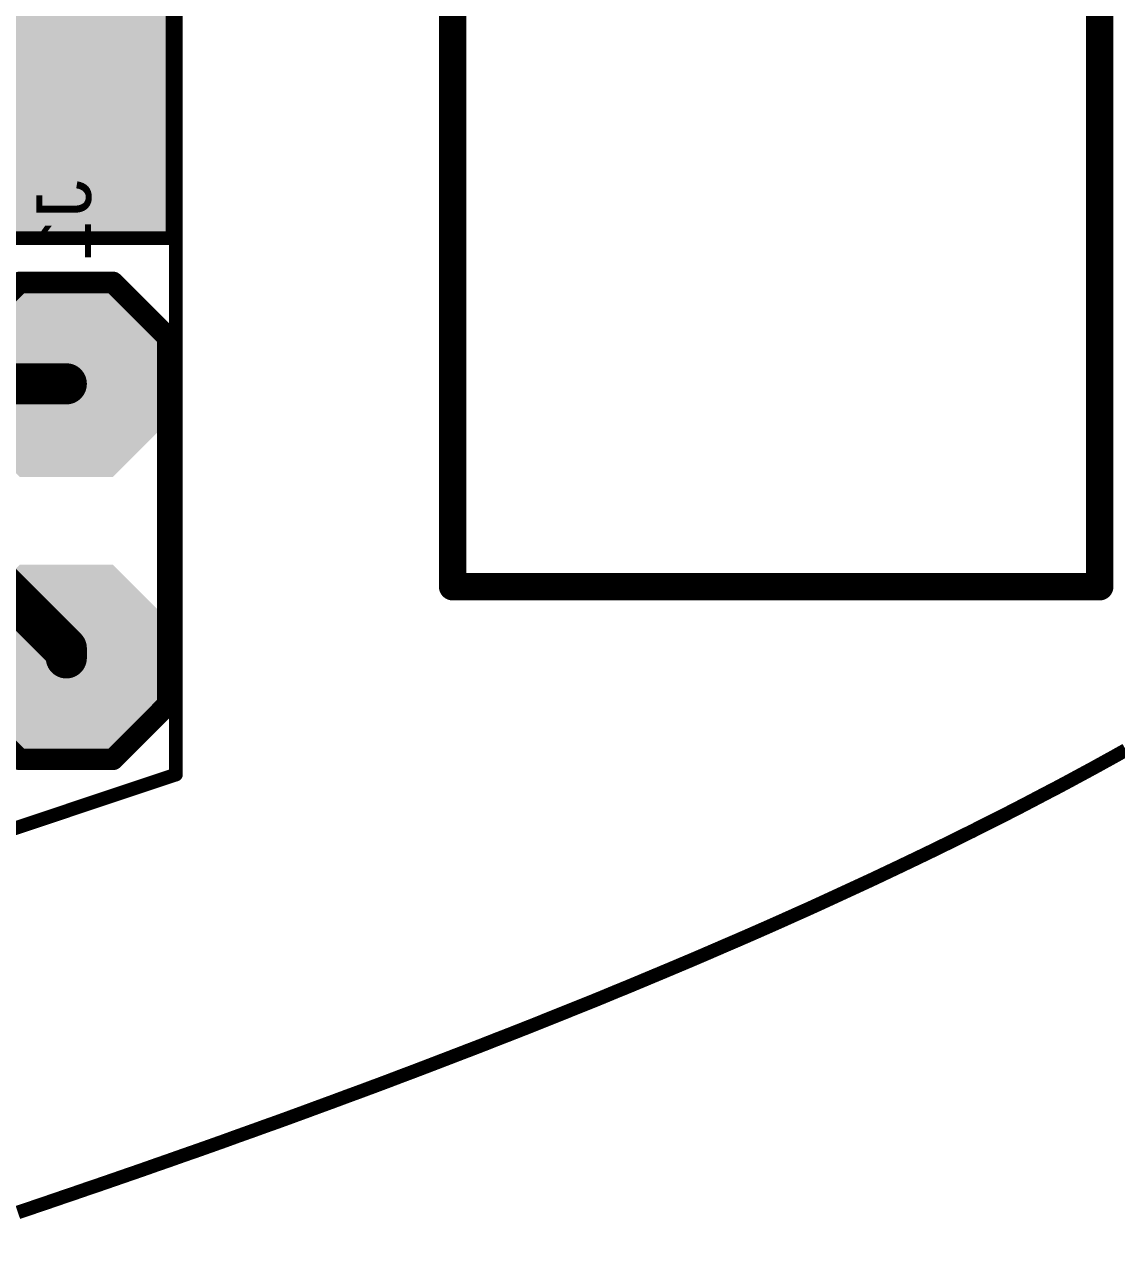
# Model space of a CAD drawing. Header units: inches. Extents: x 28 to 136, y 32 to 73.
# Drawn here: x 63.7 to 73.82, y 49.69 to 61.16 of the extents above; entities that cross this region are included whole.
import ezdxf

# ---------------------------------------------------------------- set-up
doc = ezdxf.new("R2010")
doc.units = ezdxf.units.IN
for name, color, linetype in [('Board Outline', 216, 'Continuous'), ('Bottom Layer', 5, 'Continuous'), ('Bottom Overlay', 54, 'Continuous'), ('Bottom Paste', 16, 'Continuous'), ('Bottom Solder', 6, 'Continuous'), ('Keep-Out Layer', 6, 'Continuous'), ('Top Layer', 1, 'Continuous'), ('Top Overlay', 2, 'Continuous'), ('Top Paste', 8, 'Continuous'), ('Top Solder', 216, 'Continuous')]:
    doc.layers.add(name, color=color, linetype=linetype)
doc.styles.add('Arial', font='', dxfattribs={"height": 0.2})
doc.styles.get('Arial').set_extended_font_data('Arial')

# ---------------------------------------------------------------- blocks, each defined once
blk = doc.blocks.new('2_T____P___45')
at = {"layer": 'Top Layer'}
for points in [[(0.381, 0.762), (-0.381, 0.762), (-0.762, 0.381), (-0.762, -0.381), (-0.381, -0.762), (0.381, -0.762), (0.762, -0.381), (0.762, 0.381)], [(2.921, 0.762), (2.159, 0.762), (1.778, 0.381), (1.778, -0.381), (2.159, -0.762), (2.921, -0.762), (3.302, -0.381), (3.302, 0.381)]]:
    blk.add_hatch(color=1, dxfattribs=at).paths.add_polyline_path(points)
at = {"layer": 'Top Paste'}
for points in [[(0.381, 0.762), (-0.381, 0.762), (-0.762, 0.381), (-0.762, -0.381), (-0.381, -0.762), (0.381, -0.762), (0.762, -0.381), (0.762, 0.381)], [(2.921, 0.762), (2.159, 0.762), (1.778, 0.381), (1.778, -0.381), (2.159, -0.762), (2.921, -0.762), (3.302, -0.381), (3.302, 0.381)]]:
    blk.add_hatch(color=8, dxfattribs=at).paths.add_polyline_path(points)
at = {"layer": 'Top Solder'}
for points in [[(0.432, 0.864), (-0.432, 0.864), (-0.864, 0.432), (-0.864, -0.432), (-0.432, -0.864), (0.432, -0.864), (0.864, -0.432), (0.864, 0.432)], [(2.972, 0.864), (2.108, 0.864), (1.676, 0.432), (1.676, -0.432), (2.108, -0.864), (2.972, -0.864), (3.404, -0.432), (3.404, 0.432)]]:
    blk.add_hatch(color=216, dxfattribs=at).paths.add_polyline_path(points)
at = {"layer": 'Top Overlay', "const_width": 0.2}
for points in [[(-0.432, 0.94), (-0.94, 0.432)], [(-0.432, 0.94), (2.108, 0.94)], [(2.108, 0.94), (2.972, 0.94)], [(2.972, 0.94), (3.48, 0.432)], [(-0.94, 0.432), (-0.94, -0.432)], [(3.48, 0.432), (3.48, -0.432)], [(-0.94, -0.432), (-0.432, -0.94)], [(3.48, -0.432), (2.972, -0.94)], [(-0.432, -0.94), (2.108, -0.94)], [(2.108, -0.94), (2.972, -0.94)]]:
    blk.add_lwpolyline(points, dxfattribs=at)
at = {"layer": 'Top Overlay', "const_width": 0.1}
for points in [[(-0.482, 0.94, 1), (-0.382, 0.94, 1)], [(-0.482, 0.94, 1), (-0.382, 0.94, 1)], [(2.058, 0.94, 1), (2.158, 0.94, 1)], [(2.058, 0.94, 1), (2.158, 0.94, 1)], [(2.922, 0.94, 1), (3.022, 0.94, 1)], [(2.922, 0.94, 1), (3.022, 0.94, 1)], [(-0.99, 0.432, 1), (-0.89, 0.432, 1)], [(-0.99, 0.432, 1), (-0.89, 0.432, 1)], [(3.43, 0.432, 1), (3.53, 0.432, 1)], [(3.43, 0.432, 1), (3.53, 0.432, 1)], [(-0.99, -0.432, 1), (-0.89, -0.432, 1)], [(-0.99, -0.432, 1), (-0.89, -0.432, 1)], [(3.43, -0.432, 1), (3.53, -0.432, 1)], [(3.43, -0.432, 1), (3.53, -0.432, 1)], [(-0.482, -0.94, 1), (-0.382, -0.94, 1)], [(-0.482, -0.94, 1), (-0.382, -0.94, 1)], [(2.058, -0.94, 1), (2.158, -0.94, 1)], [(2.058, -0.94, 1), (2.158, -0.94, 1)], [(2.922, -0.94, 1), (3.022, -0.94, 1)], [(2.922, -0.94, 1), (3.022, -0.94, 1)]]:
    blk.add_lwpolyline(points, format="xyb", close=True, dxfattribs=at)
blk = doc.blocks.new('2_T____P___B_48')
at = {"layer": 'Bottom Layer'}
for points in [[(0.381, 0.762), (-0.381, 0.762), (-0.762, 0.381), (-0.762, -0.381), (-0.381, -0.762), (0.381, -0.762), (0.762, -0.381), (0.762, 0.381)], [(2.921, 0.762), (2.159, 0.762), (1.778, 0.381), (1.778, -0.381), (2.159, -0.762), (2.921, -0.762), (3.302, -0.381), (3.302, 0.381)]]:
    blk.add_hatch(color=5, dxfattribs=at).paths.add_polyline_path(points)
at = {"layer": 'Bottom Paste'}
for points in [[(0.381, 0.762), (-0.381, 0.762), (-0.762, 0.381), (-0.762, -0.381), (-0.381, -0.762), (0.381, -0.762), (0.762, -0.381), (0.762, 0.381)], [(2.921, 0.762), (2.159, 0.762), (1.778, 0.381), (1.778, -0.381), (2.159, -0.762), (2.921, -0.762), (3.302, -0.381), (3.302, 0.381)]]:
    blk.add_hatch(color=16, dxfattribs=at).paths.add_polyline_path(points)
at = {"layer": 'Bottom Solder'}
for points in [[(0.432, 0.864), (-0.432, 0.864), (-0.864, 0.432), (-0.864, -0.432), (-0.432, -0.864), (0.432, -0.864), (0.864, -0.432), (0.864, 0.432)], [(2.972, 0.864), (2.108, 0.864), (1.676, 0.432), (1.676, -0.432), (2.108, -0.864), (2.972, -0.864), (3.404, -0.432), (3.404, 0.432)]]:
    blk.add_hatch(color=6, dxfattribs=at).paths.add_polyline_path(points)
at = {"layer": 'Bottom Overlay', "const_width": 0.2}
for points in [[(-0.94, 0.432), (-0.432, 0.94)], [(2.108, 0.94), (-0.432, 0.94)], [(2.972, 0.94), (2.108, 0.94)], [(3.48, 0.432), (2.972, 0.94)], [(-0.94, -0.432), (-0.94, 0.432)], [(3.48, -0.432), (3.48, 0.432)], [(-0.432, -0.94), (-0.94, -0.432)], [(2.972, -0.94), (3.48, -0.432)], [(2.108, -0.94), (-0.432, -0.94)], [(2.972, -0.94), (2.108, -0.94)]]:
    blk.add_lwpolyline(points, dxfattribs=at)
at = {"layer": 'Bottom Overlay', "const_width": 0.1}
for points in [[(-0.482, 0.94, 1), (-0.382, 0.94, 1)], [(-0.482, 0.94, 1), (-0.382, 0.94, 1)], [(2.058, 0.94, 1), (2.158, 0.94, 1)], [(2.058, 0.94, 1), (2.158, 0.94, 1)], [(2.922, 0.94, 1), (3.022, 0.94, 1)], [(2.922, 0.94, 1), (3.022, 0.94, 1)], [(-0.99, 0.432, 1), (-0.89, 0.432, 1)], [(-0.99, 0.432, 1), (-0.89, 0.432, 1)], [(3.43, 0.432, 1), (3.53, 0.432, 1)], [(3.43, 0.432, 1), (3.53, 0.432, 1)], [(-0.99, -0.432, 1), (-0.89, -0.432, 1)], [(-0.99, -0.432, 1), (-0.89, -0.432, 1)], [(3.43, -0.432, 1), (3.53, -0.432, 1)], [(3.43, -0.432, 1), (3.53, -0.432, 1)], [(-0.482, -0.94, 1), (-0.382, -0.94, 1)], [(-0.482, -0.94, 1), (-0.382, -0.94, 1)], [(2.058, -0.94, 1), (2.158, -0.94, 1)], [(2.058, -0.94, 1), (2.158, -0.94, 1)], [(2.922, -0.94, 1), (3.022, -0.94, 1)], [(2.922, -0.94, 1), (3.022, -0.94, 1)]]:
    blk.add_lwpolyline(points, format="xyb", close=True, dxfattribs=at)
blk = doc.blocks.new('ANT3216LL00R2400A_87')
at = {"layer": 'Keep-Out Layer'}
for points in [[(-2.134, 1.016), (7.772, 1.016), (7.772, 4.953), (-2.134, 4.953)], [(5.969, -1.067), (7.772, -1.067), (7.772, 1.041), (5.969, 1.041)], [(-2.134, -4.953), (7.772, -4.953), (7.772, -1.016), (-2.134, -1.016)]]:
    blk.add_hatch(color=6, dxfattribs=at).paths.add_polyline_path(points)
at = {"layer": 'Top Layer'}
for points in [[(-0.178, 0.9), (-2.2, 0.9), (-2.2, -0.9), (-0.178, -0.9)], [(-0.6, 0.9), (0.2, 0.9), (0.2, -0.9), (-0.6, -0.9)], [(2.9, 0.9), (3.7, 0.9), (3.7, -0.9), (2.9, -0.9)], [(3.277, -0.9), (5.8, -0.9), (5.8, 0.9), (3.277, 0.9)]]:
    blk.add_hatch(color=1, dxfattribs=at).paths.add_polyline_path(points)
at = {"layer": 'Top Paste'}
for points in [[(-0.6, 0.9), (0.2, 0.9), (0.2, -0.9), (-0.6, -0.9)], [(2.9, 0.9), (3.7, 0.9), (3.7, -0.9), (2.9, -0.9)]]:
    blk.add_hatch(color=8, dxfattribs=at).paths.add_polyline_path(points)
at = {"layer": 'Top Solder'}
for points in [[(-0.702, 1.002), (0.302, 1.002), (0.302, -1.002), (-0.702, -1.002)], [(2.798, 1.002), (3.802, 1.002), (3.802, -1.002), (2.798, -1.002)]]:
    blk.add_hatch(color=216, dxfattribs=at).paths.add_polyline_path(points)
at = {"layer": 'Top Overlay', "const_width": 0.127}
for points in [[(-2.2, 5), (7.8, 5)], [(-2.2, -5), (-2.2, 5)], [(7.8, -5), (7.8, 5)], [(-2.2, -5), (7.8, -5)]]:
    blk.add_lwpolyline(points, dxfattribs=at)
at = {"layer": 'Top Overlay', "const_width": 0.0635}
for points in [[(-2.232, 5, 1), (-2.168, 5, 1)], [(-2.232, 5, 1), (-2.168, 5, 1)], [(7.768, 5, 1), (7.832, 5, 1)], [(7.768, 5, 1), (7.832, 5, 1)], [(-2.232, -5, 1), (-2.168, -5, 1)], [(-2.232, -5, 1), (-2.168, -5, 1)], [(7.768, -5, 1), (7.832, -5, 1)], [(7.768, -5, 1), (7.832, -5, 1)]]:
    blk.add_lwpolyline(points, format="xyb", close=True, dxfattribs=at)

msp = doc.modelspace()

# ---------------------------------------------------------------- linework, layer by layer
at = {"layer": 'Board Outline', "const_width": 0.127}
for points in [[(65.1, 54.215), (65.1, 69.215)], [(38.1, 45.215), (65.1, 54.215)]]:
    msp.add_lwpolyline(points, dxfattribs=at)
at = {"layer": 'Board Outline', "const_width": 0.0635}
msp.add_lwpolyline([(65.068, 54.215, 1), (65.132, 54.215, 1)], format="xyb", close=True, dxfattribs=at)
msp.add_lwpolyline([(65.068, 54.215, 1), (65.132, 54.215, 1)], format="xyb", close=True, dxfattribs=at)
at = {"layer": 'Bottom Layer', "const_width": 0.381}
for points in [[(62.484, 57.836), (64.084, 57.836)], [(62.573, 56.896), (64.084, 55.385)], [(64.084, 55.296), (64.084, 55.385)]]:
    msp.add_lwpolyline(points, dxfattribs=at)
at = {"layer": 'Bottom Layer', "const_width": 0.191}
for points in [[(63.989, 57.836, 1), (64.179, 57.836, 1)], [(63.989, 55.385, 1), (64.179, 55.385, 1)], [(63.989, 55.385, 1), (64.179, 55.385, 1)], [(63.989, 55.296, 1), (64.179, 55.296, 1)]]:
    msp.add_lwpolyline(points, format="xyb", close=True, dxfattribs=at)
at = {"layer": 'Top Layer', "const_width": 0.305}
for points in [[(62.007, 57.836), (64.084, 57.836)], [(62.461, 56.919), (64.084, 55.296)]]:
    msp.add_lwpolyline(points, dxfattribs=at)
at = {"layer": 'Top Layer', "const_width": 0.152}
for points in [[(64.008, 57.836, 1), (64.16, 57.836, 1)], [(64.008, 55.296, 1), (64.16, 55.296, 1)]]:
    msp.add_lwpolyline(points, format="xyb", close=True, dxfattribs=at)
at = {"layer": 'Top Overlay'}
for points, const_width in [([(67.666, 55.956), (67.666, 68.956)], 0.254), ([(73.666, 55.956), (73.666, 68.956)], 0.254), ([(67.666, 55.956), (73.666, 55.956)], 0.254), ([(73.694, 54.324), (73.801, 54.383)], 0.127), ([(73.801, 54.383), (73.908, 54.443)], 0.127), ([(73.479, 54.207), (73.587, 54.265)], 0.127), ([(73.587, 54.265), (73.694, 54.324)], 0.127), ([(73.261, 54.09), (73.37, 54.148)], 0.127), ([(73.37, 54.148), (73.479, 54.207)], 0.127), ([(73.041, 53.975), (73.151, 54.033)], 0.127), ([(73.151, 54.033), (73.261, 54.09)], 0.127), ([(72.819, 53.86), (72.93, 53.917)], 0.127), ([(72.93, 53.917), (73.041, 53.975)], 0.127), ([(72.595, 53.747), (72.707, 53.803)], 0.127), ([(72.707, 53.803), (72.819, 53.86)], 0.127), ([(72.369, 53.634), (72.482, 53.69)], 0.127), ([(72.482, 53.69), (72.595, 53.747)], 0.127), ([(72.141, 53.522), (72.255, 53.578)], 0.127), ([(72.255, 53.578), (72.369, 53.634)], 0.127), ([(71.912, 53.412), (72.027, 53.467)], 0.127), ([(72.027, 53.467), (72.141, 53.522)], 0.127), ([(71.681, 53.302), (71.797, 53.357)], 0.127), ([(71.797, 53.357), (71.912, 53.412)], 0.127), ([(71.331, 53.139), (71.448, 53.193)], 0.127), ([(71.448, 53.193), (71.565, 53.247)], 0.127), ([(71.565, 53.247), (71.681, 53.302)], 0.127), ([(71.097, 53.031), (71.214, 53.085)], 0.127), ([(71.214, 53.085), (71.331, 53.139)], 0.127), ([(70.86, 52.924), (70.979, 52.977)], 0.127), ([(70.979, 52.977), (71.097, 53.031)], 0.127), ([(70.623, 52.818), (70.742, 52.871)], 0.127), ([(70.742, 52.871), (70.86, 52.924)], 0.127), ([(70.384, 52.713), (70.503, 52.765)], 0.127), ([(70.503, 52.765), (70.623, 52.818)], 0.127), ([(70.143, 52.609), (70.264, 52.661)], 0.127), ([(70.264, 52.661), (70.384, 52.713)], 0.127), ([(69.781, 52.454), (69.902, 52.505)], 0.127), ([(69.902, 52.505), (70.023, 52.557)], 0.127), ([(70.023, 52.557), (70.143, 52.609)], 0.127), ([(69.538, 52.352), (69.66, 52.403)], 0.127), ([(69.66, 52.403), (69.781, 52.454)], 0.127), ([(69.294, 52.25), (69.416, 52.301)], 0.127), ([(69.416, 52.301), (69.538, 52.352)], 0.127), ([(69.049, 52.149), (69.171, 52.2)], 0.127), ([(69.171, 52.2), (69.294, 52.25)], 0.127), ([(68.679, 52), (68.803, 52.05)], 0.127), ([(68.803, 52.05), (68.926, 52.099)], 0.127), ([(68.926, 52.099), (69.049, 52.149)], 0.127), ([(68.432, 51.901), (68.556, 51.951)], 0.127), ([(68.556, 51.951), (68.679, 52)], 0.127), ([(68.183, 51.803), (68.308, 51.852)], 0.127), ([(68.308, 51.852), (68.432, 51.901)], 0.127), ([(67.81, 51.658), (67.935, 51.706)], 0.127), ([(67.935, 51.706), (68.059, 51.755)], 0.127), ([(68.059, 51.755), (68.183, 51.803)], 0.127), ([(67.56, 51.562), (67.685, 51.61)], 0.127), ([(67.685, 51.61), (67.81, 51.658)], 0.127), ([(67.309, 51.466), (67.435, 51.514)], 0.127), ([(67.435, 51.514), (67.56, 51.562)], 0.127), ([(66.932, 51.324), (67.058, 51.371)], 0.127), ([(67.058, 51.371), (67.184, 51.419)], 0.127), ([(67.184, 51.419), (67.309, 51.466)], 0.127), ([(66.68, 51.231), (66.806, 51.277)], 0.127), ([(66.806, 51.277), (66.932, 51.324)], 0.127), ([(66.301, 51.091), (66.428, 51.138)], 0.127), ([(66.428, 51.138), (66.554, 51.184)], 0.127), ([(66.554, 51.184), (66.68, 51.231)], 0.127), ([(66.049, 50.999), (66.175, 51.045)], 0.127), ([(66.175, 51.045), (66.301, 51.091)], 0.127), ([(65.668, 50.863), (65.795, 50.908)], 0.127), ([(65.795, 50.908), (65.922, 50.954)], 0.127), ([(65.922, 50.954), (66.049, 50.999)], 0.127), ([(65.415, 50.772), (65.542, 50.817)], 0.127), ([(65.542, 50.817), (65.668, 50.863)], 0.127), ([(65.034, 50.638), (65.161, 50.683)], 0.127), ([(65.161, 50.683), (65.288, 50.727)], 0.127), ([(65.288, 50.727), (65.415, 50.772)], 0.127), ([(64.78, 50.549), (64.907, 50.594)], 0.127), ([(64.907, 50.594), (65.034, 50.638)], 0.127), ([(64.398, 50.417), (64.525, 50.461)], 0.127), ([(64.525, 50.461), (64.652, 50.505)], 0.127), ([(64.652, 50.505), (64.78, 50.549)], 0.127), ([(64.017, 50.287), (64.144, 50.33)], 0.127), ([(64.144, 50.33), (64.271, 50.374)], 0.127), ([(64.271, 50.374), (64.398, 50.417)], 0.127), ([(63.762, 50.2), (63.889, 50.243)], 0.127), ([(63.889, 50.243), (64.017, 50.287)], 0.127), ([(63.635, 50.157), (63.762, 50.2)], 0.127)]:
    msp.add_lwpolyline(points, dxfattribs=dict(at, const_width=const_width))
for points, const_width in [([(67.602, 55.956, 1), (67.729, 55.956, 1)], 0.127), ([(67.602, 55.956, 1), (67.729, 55.956, 1)], 0.127), ([(73.602, 55.956, 1), (73.729, 55.956, 1)], 0.127), ([(73.602, 55.956, 1), (73.729, 55.956, 1)], 0.127), ([(73.77, 54.383, 1), (73.833, 54.383, 1)], 0.0635), ([(73.77, 54.383, 1), (73.833, 54.383, 1)], 0.0635), ([(73.555, 54.265, 1), (73.618, 54.265, 1)], 0.0635), ([(73.555, 54.265, 1), (73.618, 54.265, 1)], 0.0635), ([(73.663, 54.324, 1), (73.726, 54.324, 1)], 0.0635), ([(73.663, 54.324, 1), (73.726, 54.324, 1)], 0.0635), ([(73.338, 54.148, 1), (73.402, 54.148, 1)], 0.0635), ([(73.338, 54.148, 1), (73.402, 54.148, 1)], 0.0635), ([(73.447, 54.207, 1), (73.51, 54.207, 1)], 0.0635), ([(73.447, 54.207, 1), (73.51, 54.207, 1)], 0.0635), ([(73.119, 54.033, 1), (73.183, 54.033, 1)], 0.0635), ([(73.119, 54.033, 1), (73.183, 54.033, 1)], 0.0635), ([(73.229, 54.09, 1), (73.292, 54.09, 1)], 0.0635), ([(73.229, 54.09, 1), (73.292, 54.09, 1)], 0.0635), ([(72.898, 53.917, 1), (72.962, 53.917, 1)], 0.0635), ([(72.898, 53.917, 1), (72.962, 53.917, 1)], 0.0635), ([(73.009, 53.975, 1), (73.072, 53.975, 1)], 0.0635), ([(73.009, 53.975, 1), (73.072, 53.975, 1)], 0.0635), ([(72.675, 53.803, 1), (72.739, 53.803, 1)], 0.0635), ([(72.675, 53.803, 1), (72.739, 53.803, 1)], 0.0635), ([(72.787, 53.86, 1), (72.85, 53.86, 1)], 0.0635), ([(72.787, 53.86, 1), (72.85, 53.86, 1)], 0.0635), ([(72.45, 53.69, 1), (72.514, 53.69, 1)], 0.0635), ([(72.45, 53.69, 1), (72.514, 53.69, 1)], 0.0635), ([(72.563, 53.747, 1), (72.626, 53.747, 1)], 0.0635), ([(72.563, 53.747, 1), (72.626, 53.747, 1)], 0.0635), ([(72.224, 53.578, 1), (72.287, 53.578, 1)], 0.0635), ([(72.224, 53.578, 1), (72.287, 53.578, 1)], 0.0635), ([(72.337, 53.634, 1), (72.401, 53.634, 1)], 0.0635), ([(72.337, 53.634, 1), (72.401, 53.634, 1)], 0.0635), ([(71.995, 53.467, 1), (72.059, 53.467, 1)], 0.0635), ([(71.995, 53.467, 1), (72.059, 53.467, 1)], 0.0635), ([(72.11, 53.522, 1), (72.173, 53.522, 1)], 0.0635), ([(72.11, 53.522, 1), (72.173, 53.522, 1)], 0.0635), ([(71.765, 53.357, 1), (71.828, 53.357, 1)], 0.0635), ([(71.765, 53.357, 1), (71.828, 53.357, 1)], 0.0635), ([(71.88, 53.412, 1), (71.944, 53.412, 1)], 0.0635), ([(71.88, 53.412, 1), (71.944, 53.412, 1)], 0.0635), ([(71.417, 53.193, 1), (71.48, 53.193, 1)], 0.0635), ([(71.417, 53.193, 1), (71.48, 53.193, 1)], 0.0635), ([(71.533, 53.247, 1), (71.597, 53.247, 1)], 0.0635), ([(71.533, 53.247, 1), (71.597, 53.247, 1)], 0.0635), ([(71.649, 53.302, 1), (71.713, 53.302, 1)], 0.0635), ([(71.649, 53.302, 1), (71.713, 53.302, 1)], 0.0635), ([(71.182, 53.085, 1), (71.246, 53.085, 1)], 0.0635), ([(71.182, 53.085, 1), (71.246, 53.085, 1)], 0.0635), ([(71.3, 53.139, 1), (71.363, 53.139, 1)], 0.0635), ([(71.3, 53.139, 1), (71.363, 53.139, 1)], 0.0635), ([(70.947, 52.977, 1), (71.01, 52.977, 1)], 0.0635), ([(70.947, 52.977, 1), (71.01, 52.977, 1)], 0.0635), ([(71.065, 53.031, 1), (71.128, 53.031, 1)], 0.0635), ([(71.065, 53.031, 1), (71.128, 53.031, 1)], 0.0635), ([(70.71, 52.871, 1), (70.773, 52.871, 1)], 0.0635), ([(70.71, 52.871, 1), (70.773, 52.871, 1)], 0.0635), ([(70.829, 52.924, 1), (70.892, 52.924, 1)], 0.0635), ([(70.829, 52.924, 1), (70.892, 52.924, 1)], 0.0635), ([(70.472, 52.765, 1), (70.535, 52.765, 1)], 0.0635), ([(70.472, 52.765, 1), (70.535, 52.765, 1)], 0.0635), ([(70.591, 52.818, 1), (70.654, 52.818, 1)], 0.0635), ([(70.591, 52.818, 1), (70.654, 52.818, 1)], 0.0635), ([(70.232, 52.661, 1), (70.295, 52.661, 1)], 0.0635), ([(70.232, 52.661, 1), (70.295, 52.661, 1)], 0.0635), ([(70.352, 52.713, 1), (70.415, 52.713, 1)], 0.0635), ([(70.352, 52.713, 1), (70.415, 52.713, 1)], 0.0635), ([(69.87, 52.505, 1), (69.934, 52.505, 1)], 0.0635), ([(69.87, 52.505, 1), (69.934, 52.505, 1)], 0.0635), ([(69.991, 52.557, 1), (70.055, 52.557, 1)], 0.0635), ([(69.991, 52.557, 1), (70.055, 52.557, 1)], 0.0635), ([(70.112, 52.609, 1), (70.175, 52.609, 1)], 0.0635), ([(70.112, 52.609, 1), (70.175, 52.609, 1)], 0.0635), ([(69.628, 52.403, 1), (69.691, 52.403, 1)], 0.0635), ([(69.628, 52.403, 1), (69.691, 52.403, 1)], 0.0635), ([(69.749, 52.454, 1), (69.813, 52.454, 1)], 0.0635), ([(69.749, 52.454, 1), (69.813, 52.454, 1)], 0.0635), ([(69.384, 52.301, 1), (69.448, 52.301, 1)], 0.0635), ([(69.384, 52.301, 1), (69.448, 52.301, 1)], 0.0635), ([(69.506, 52.352, 1), (69.57, 52.352, 1)], 0.0635), ([(69.506, 52.352, 1), (69.57, 52.352, 1)], 0.0635), ([(69.14, 52.2, 1), (69.203, 52.2, 1)], 0.0635), ([(69.14, 52.2, 1), (69.203, 52.2, 1)], 0.0635), ([(69.262, 52.25, 1), (69.325, 52.25, 1)], 0.0635), ([(69.262, 52.25, 1), (69.325, 52.25, 1)], 0.0635), ([(68.771, 52.05, 1), (68.834, 52.05, 1)], 0.0635), ([(68.771, 52.05, 1), (68.834, 52.05, 1)], 0.0635), ([(68.894, 52.099, 1), (68.957, 52.099, 1)], 0.0635), ([(68.894, 52.099, 1), (68.957, 52.099, 1)], 0.0635), ([(69.017, 52.149, 1), (69.08, 52.149, 1)], 0.0635), ([(69.017, 52.149, 1), (69.08, 52.149, 1)], 0.0635), ([(68.524, 51.951, 1), (68.587, 51.951, 1)], 0.0635), ([(68.524, 51.951, 1), (68.587, 51.951, 1)], 0.0635), ([(68.647, 52, 1), (68.711, 52, 1)], 0.0635), ([(68.647, 52, 1), (68.711, 52, 1)], 0.0635), ([(68.276, 51.852, 1), (68.339, 51.852, 1)], 0.0635), ([(68.276, 51.852, 1), (68.339, 51.852, 1)], 0.0635), ([(68.4, 51.901, 1), (68.463, 51.901, 1)], 0.0635), ([(68.4, 51.901, 1), (68.463, 51.901, 1)], 0.0635), ([(67.903, 51.706, 1), (67.966, 51.706, 1)], 0.0635), ([(67.903, 51.706, 1), (67.966, 51.706, 1)], 0.0635), ([(68.027, 51.755, 1), (68.091, 51.755, 1)], 0.0635), ([(68.027, 51.755, 1), (68.091, 51.755, 1)], 0.0635), ([(68.152, 51.803, 1), (68.215, 51.803, 1)], 0.0635), ([(68.152, 51.803, 1), (68.215, 51.803, 1)], 0.0635), ([(67.653, 51.61, 1), (67.717, 51.61, 1)], 0.0635), ([(67.653, 51.61, 1), (67.717, 51.61, 1)], 0.0635), ([(67.778, 51.658, 1), (67.842, 51.658, 1)], 0.0635), ([(67.778, 51.658, 1), (67.842, 51.658, 1)], 0.0635), ([(67.403, 51.514, 1), (67.466, 51.514, 1)], 0.0635), ([(67.403, 51.514, 1), (67.466, 51.514, 1)], 0.0635), ([(67.528, 51.562, 1), (67.592, 51.562, 1)], 0.0635), ([(67.528, 51.562, 1), (67.592, 51.562, 1)], 0.0635), ([(67.026, 51.371, 1), (67.09, 51.371, 1)], 0.0635), ([(67.026, 51.371, 1), (67.09, 51.371, 1)], 0.0635), ([(67.152, 51.419, 1), (67.215, 51.419, 1)], 0.0635), ([(67.152, 51.419, 1), (67.215, 51.419, 1)], 0.0635), ([(67.277, 51.466, 1), (67.341, 51.466, 1)], 0.0635), ([(67.277, 51.466, 1), (67.341, 51.466, 1)], 0.0635), ([(66.774, 51.277, 1), (66.838, 51.277, 1)], 0.0635), ([(66.774, 51.277, 1), (66.838, 51.277, 1)], 0.0635), ([(66.9, 51.324, 1), (66.964, 51.324, 1)], 0.0635), ([(66.9, 51.324, 1), (66.964, 51.324, 1)], 0.0635), ([(66.396, 51.138, 1), (66.46, 51.138, 1)], 0.0635), ([(66.396, 51.138, 1), (66.46, 51.138, 1)], 0.0635), ([(66.522, 51.184, 1), (66.586, 51.184, 1)], 0.0635), ([(66.522, 51.184, 1), (66.586, 51.184, 1)], 0.0635), ([(66.648, 51.231, 1), (66.712, 51.231, 1)], 0.0635), ([(66.648, 51.231, 1), (66.712, 51.231, 1)], 0.0635), ([(66.143, 51.045, 1), (66.207, 51.045, 1)], 0.0635), ([(66.143, 51.045, 1), (66.207, 51.045, 1)], 0.0635), ([(66.27, 51.091, 1), (66.333, 51.091, 1)], 0.0635), ([(66.27, 51.091, 1), (66.333, 51.091, 1)], 0.0635), ([(65.763, 50.908, 1), (65.827, 50.908, 1)], 0.0635), ([(65.763, 50.908, 1), (65.827, 50.908, 1)], 0.0635), ([(65.89, 50.954, 1), (65.954, 50.954, 1)], 0.0635), ([(65.89, 50.954, 1), (65.954, 50.954, 1)], 0.0635), ([(66.017, 50.999, 1), (66.08, 50.999, 1)], 0.0635), ([(66.017, 50.999, 1), (66.08, 50.999, 1)], 0.0635), ([(65.51, 50.817, 1), (65.573, 50.817, 1)], 0.0635), ([(65.51, 50.817, 1), (65.573, 50.817, 1)], 0.0635), ([(65.637, 50.863, 1), (65.7, 50.863, 1)], 0.0635), ([(65.637, 50.863, 1), (65.7, 50.863, 1)], 0.0635), ([(65.129, 50.683, 1), (65.193, 50.683, 1)], 0.0635), ([(65.129, 50.683, 1), (65.193, 50.683, 1)], 0.0635), ([(65.256, 50.727, 1), (65.32, 50.727, 1)], 0.0635), ([(65.256, 50.727, 1), (65.32, 50.727, 1)], 0.0635), ([(65.383, 50.772, 1), (65.447, 50.772, 1)], 0.0635), ([(65.383, 50.772, 1), (65.447, 50.772, 1)], 0.0635), ([(64.875, 50.594, 1), (64.938, 50.594, 1)], 0.0635), ([(64.875, 50.594, 1), (64.938, 50.594, 1)], 0.0635), ([(65.002, 50.638, 1), (65.066, 50.638, 1)], 0.0635), ([(65.002, 50.638, 1), (65.066, 50.638, 1)], 0.0635), ([(64.494, 50.461, 1), (64.557, 50.461, 1)], 0.0635), ([(64.494, 50.461, 1), (64.557, 50.461, 1)], 0.0635), ([(64.621, 50.505, 1), (64.684, 50.505, 1)], 0.0635), ([(64.621, 50.505, 1), (64.684, 50.505, 1)], 0.0635), ([(64.748, 50.549, 1), (64.811, 50.549, 1)], 0.0635), ([(64.748, 50.549, 1), (64.811, 50.549, 1)], 0.0635), ([(64.112, 50.33, 1), (64.175, 50.33, 1)], 0.0635), ([(64.112, 50.33, 1), (64.175, 50.33, 1)], 0.0635), ([(64.239, 50.374, 1), (64.303, 50.374, 1)], 0.0635), ([(64.239, 50.374, 1), (64.303, 50.374, 1)], 0.0635), ([(64.366, 50.417, 1), (64.43, 50.417, 1)], 0.0635), ([(64.366, 50.417, 1), (64.43, 50.417, 1)], 0.0635), ([(63.858, 50.243, 1), (63.921, 50.243, 1)], 0.0635), ([(63.858, 50.243, 1), (63.921, 50.243, 1)], 0.0635), ([(63.985, 50.287, 1), (64.048, 50.287, 1)], 0.0635), ([(63.985, 50.287, 1), (64.048, 50.287, 1)], 0.0635), ([(63.73, 50.2, 1), (63.794, 50.2, 1)], 0.0635), ([(63.73, 50.2, 1), (63.794, 50.2, 1)], 0.0635)]:
    msp.add_lwpolyline(points, format="xyb", close=True, dxfattribs=dict(at, const_width=const_width))

# ---------------------------------------------------------------- block references
msp.add_blockref('ANT3216LL00R2400A_87', (57.269, 64.186))
for name, p, rotation in [('2_T____P___45', (64.084, 55.296), 90), ('2_T____P___B_48', (64.084, 57.836), 270)]:
    msp.add_blockref(name, p, dxfattribs=dict(rotation=rotation))

# ---------------------------------------------------------------- texts
at = {"layer": 'Bottom Overlay', "style": 'Arial', "text_generation_flag": 2}
msp.add_text('J1', height=0.508, rotation=90, dxfattribs=at).set_placement((64.313, 59.724))

doc.saveas('drawing.dxf')
